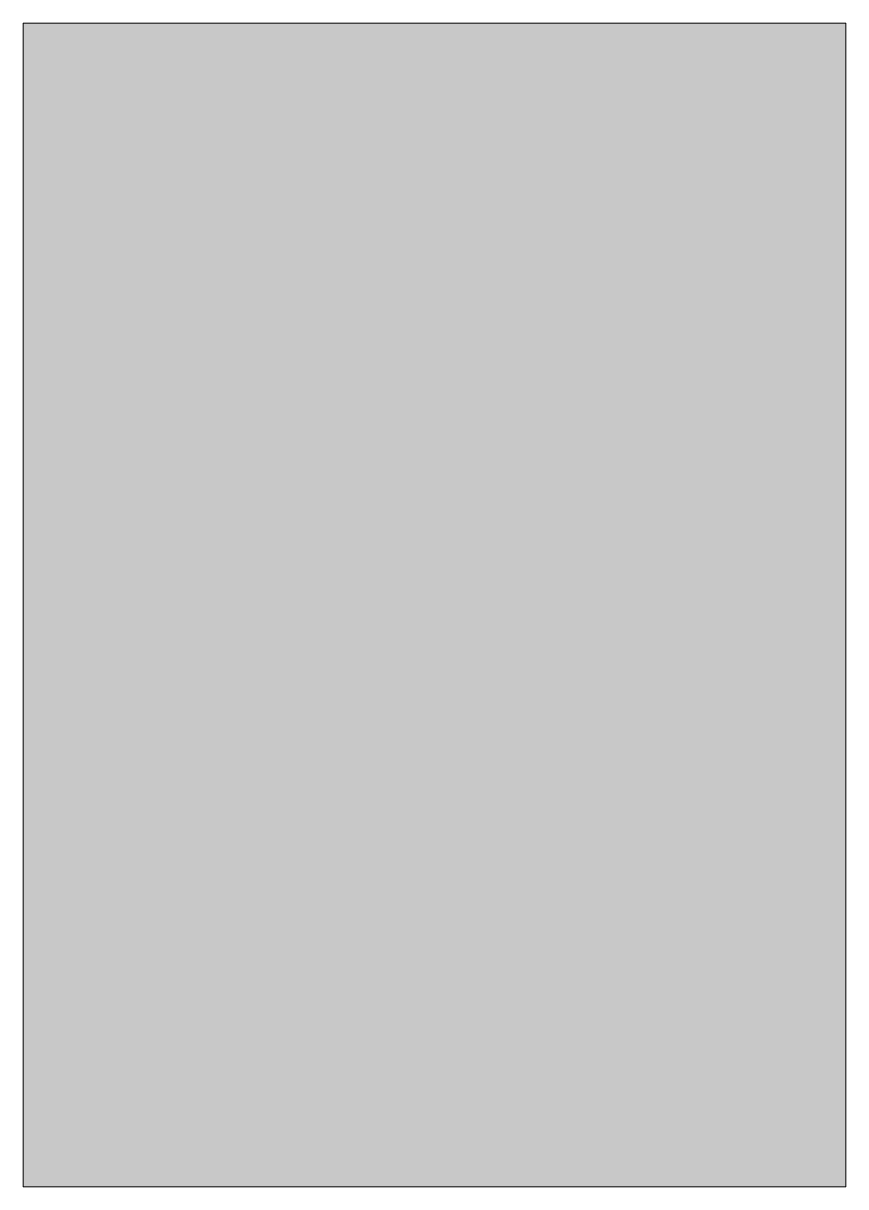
# Model space of a CAD drawing. Header units: millimetres. Extents: x -115 to 325, y -459 to 163.
import ezdxf

# ---------------------------------------------------------------- set-up
doc = ezdxf.new("R2010")
doc.units = ezdxf.units.MM
doc.header["$MEASUREMENT"] = 0
doc.layers.add('Layer 1', color=7, linetype='Continuous')

# ---------------------------------------------------------------- blocks, each defined once
blk = doc.blocks.new('block 2')
at = {"layer": 'Layer 1', "true_color": 0x83cdd0}
h = blk.add_hatch(color=133, dxfattribs=at)
h.dxf.hatch_style = 2
h.paths.add_polyline_path([(324.84, -459.32), (-114.93, -459.32), (-114.93, 162.64), (324.84, 162.64)])
at = {"layer": 'Layer 1', "lineweight": 0}
blk.add_lwpolyline([(324.84, -459.32), (-114.93, -459.32), (-114.93, 162.64), (324.84, 162.64), (324.84, -459.32)], dxfattribs=at)

msp = doc.modelspace()

# ---------------------------------------------------------------- block references
at = {"layer": 'Layer 1'}
msp.add_blockref('block 2', (0, 0), dxfattribs=at)

doc.saveas('drawing.dxf')
